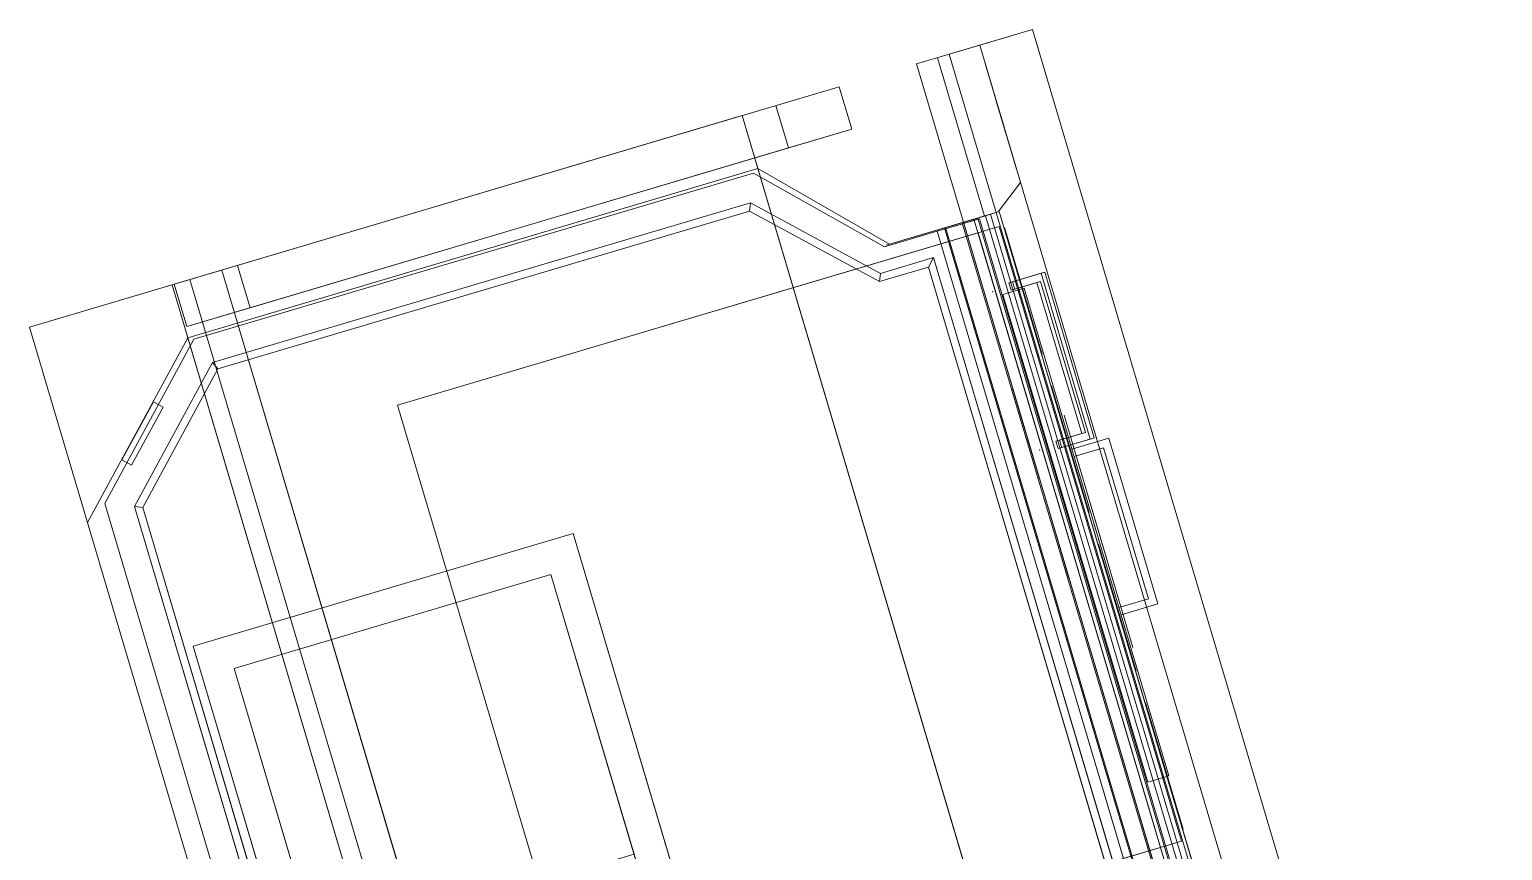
# Model space of a CAD drawing. Header units: inches. Extents: x 108.7 to 146.2, y 38 to 52.4.
# Drawn here: x 134.772 to 136.591, y 44.016 to 45.03 of the extents above; entities that cross this region are included whole.
import ezdxf

# ---------------------------------------------------------------- set-up
doc = ezdxf.new("R2010")
doc.units = ezdxf.units.IN
doc.header["$MEASUREMENT"] = 0
doc.layers.add('Lab equipment', color=112, linetype='Continuous')

# ---------------------------------------------------------------- blocks, each defined once
blk = doc.blocks.new('A$C35C60C06')
at = {"lineweight": 0, "extrusion": (1, -6.12323e-17, 2.22045e-16)}
blk.add_hatch(color=256, dxfattribs=at).paths.add_polyline_path([(2096.7, 1322, 1), (2128.7, 1322, 1)])
at = {"lineweight": 0}
for p, q in [((2549.3, 2137.7, -500), (2549.3, 2177.7, -500)), ((2564.3, 2177.7, 160), (2564.3, 677.7, 160)), ((2564.3, 2177.7, -330), (2564.3, 677.7, -330)), ((2594.3, 677.7, 160), (2594.3, 2177.7, 160)), ((2594.3, 677.7, -330), (2594.3, 2177.7, -330)), ((2609.3, 2137.7, -500), (2609.3, 2177.7, -500)), ((3087.3, 2177.7, -500), (3087.3, 2127.7, -500)), ((3119.3, 2137.7, -500), (3119.3, 2177.7, -500)), ((3179.3, 2137.7, -500), (3179.3, 2177.7, -500)), ((3312.3, 2160.2, 920), (3312.3, 2060.2, 920)), ((2552.3, 2124.7, -500), (2432.3, 2004.7, -500)), ((2562.6, 2099.7, -500), (2457.3, 1994.4, -500)), ((3227.3, 2026.7, -500), (3177.3, 2026.7, -500)), ((3182.3, 2027.7, -500), (3252.3, 2027.7, -500)), ((3267.3, 2026.7, -500), (3227.3, 2026.7, -500)), ((3262.3, 2027.7, 220), (3252.3, 2027.7, 220)), ((3252.3, 2027.7, 220), (3252.3, 827.7, 220)), ((3262.3, 827.7, 220), (3262.3, 2027.7, 220)), ((3217.3, 2004.7, -500), (3166.9, 2004.7, -500)), ((2472.3, 997.7, 1950), (2472.3, 1857.7, 1950)), ((2472.3, 1857.7, 1950), (2832.3, 1857.7, 1950)), ((2832.3, 1857.7, 1950), (2832.3, 997.7, 1950)), ((2802.3, 1827.7, 1950), (2502.3, 1827.7, 1950)), ((2502.3, 1827.7, 1950), (2502.3, 1562.7, 1950)), ((2802.3, 1562.7, 1950), (2802.3, 1827.7, 1950))]:
    blk.add_line(p, q, dxfattribs=at)
at = {"lineweight": 0, "extrusion": (-6.12323e-17, -1, 5.51073e-16)}
for p, q in [((3235.3, 827.7, 884), (3235.3, 2027.7, 884)), ((3235.3, 2027.7, 884), (3251, 2027.7, 886.6)), ((3251, 2027.7, 886.6), (3265.9, 2027.7, 894.5)), ((3265.9, 2027.7, 894.5), (3278.1, 2027.7, 907.6)), ((3278.1, 2027.7, 907.6), (3284.6, 2027.7, 922.2)), ((3284.6, 2027.7, 922.2), (3286.3, 2027.7, 933))]:
    blk.add_line(p, q, dxfattribs=at)
at = {"lineweight": 0, "extrusion": (1, -6.12323e-17, 0)}
for p, q in [((3252.3, 1831.2, 1682.4), (3252.3, 1870.5, 1738)), ((3252.3, 1789.1, 1670.9), (3252.3, 1858.8, 1763.2)), ((3252.3, 1784.7, 1709.3), (3252.3, 1823.7, 1760.7)), ((3252.3, 1737.1, 1105), (3252.3, 1776.5, 1160.6)), ((3252.3, 1695, 1093.5), (3252.3, 1764.8, 1185.8)), ((3252.3, 1690.7, 1131.9), (3252.3, 1729.7, 1183.3)), ((3288.1, 1723.7, 95), (3288.1, 1723.7, 110)), ((3234.3, 1636.5, 965), (3234.3, 1638, 1845)), ((3252.3, 1618.5, 965), (3252.3, 1620, 1845)), ((3252.3, 1511.8, 1668), (3252.3, 1551.2, 1723.6)), ((3252.3, 1469.8, 1656.5), (3252.3, 1539.5, 1748.8)), ((3252.3, 1465.4, 1694.9), (3252.3, 1504.4, 1746.3))]:
    blk.add_line(p, q, dxfattribs=at)
at = {"lineweight": 0, "extrusion": (1, -6.12323e-17, 2.22045e-16)}
for radius in [16, 16, 15, 14, 13, 12, 11, 10, 9, 8, 8, 7, 6, 5, 4, 3, 2, 1]:
    blk.add_circle((2112.7, 1322, 3312.3), radius, dxfattribs=at)
at = {"lineweight": 0, "extrusion": (1, -6.12323e-17, 0)}
for centre, radius in [((2110.2, 1050, 3312.3), 14.5), ((2110.2, 1080, 3312.3), 14.5), ((2110.2, 1110, 3312.3), 14.5), ((2110.2, 1140, 3312.3), 14.5), ((1723.7, 102.5, 3288.1), 7.5)]:
    blk.add_circle(centre, radius, dxfattribs=at)
at = {"lineweight": 0, "extrusion": (0.49093, -3.00608e-17, 0.871199)}
for p in [(3259.8, 1959.7, 917.9), (3259.8, 1809.7, 917.9)]:
    blk.add_point(p, dxfattribs=at)
at = {"lineweight": 0}
for points in [[(2547.3, 677.7, 355), (2412.3, 677.7, 355), (2412.3, 2177.7, 355), (2547.3, 2177.7, 355)], [(2412.3, 677.7, 1950), (2412.3, 2177.7, 1950), (2412.3, 2177.7, 2050), (2412.3, 677.7, 2050)], [(2412.3, 677.7, 355), (2412.3, 2177.7, 355), (2412.3, 2177.7, 1950), (2412.3, 677.7, 1950)], [(2412.3, 677.7, 1950), (2412.3, 2177.7, 1950), (3087.3, 2177.7, 1950), (3087.3, 677.7, 1950)], [(2547.3, 2127.7, 220), (2547.3, 2177.7, 220), (2547.3, 2177.7, 355), (2547.3, 2127.7, 355)], [(2547.3, 2127.7, -500), (2547.3, 2177.7, -500), (2547.3, 2177.7, 355), (2547.3, 2127.7, 355)], [(2547.3, 2127.7, 355), (2547.3, 2177.7, 355), (3087.3, 2177.7, 355), (3087.3, 2127.7, 355)], [(2549.3, 2177.7, 220), (2549.3, 2137.7, 220), (3179.3, 2137.7, 220), (3179.3, 2177.7, 220)], [(2549.3, 2137.7, -500), (2549.3, 2177.7, -500), (2549.3, 2177.7, 220), (2549.3, 2137.7, 220)], [(2564.3, 677.7, 220), (2564.3, 2177.7, 220), (2594.3, 2177.7, 220), (2594.3, 677.7, 220)], [(2564.3, 677.7, 160), (2564.3, 2177.7, 160), (2594.3, 2177.7, 160), (2594.3, 677.7, 160)], [(2564.3, 677.7, 160), (2564.3, 2177.7, 160), (2564.3, 2177.7, 220), (2564.3, 677.7, 220)], [(2564.3, 677.7, -270), (2564.3, 2177.7, -270), (2594.3, 2177.7, -270), (2594.3, 677.7, -270)], [(2564.3, 677.7, -330), (2564.3, 2177.7, -330), (2594.3, 2177.7, -330), (2594.3, 677.7, -330)], [(2564.3, 677.7, -330), (2564.3, 2177.7, -330), (2564.3, 2177.7, -270), (2564.3, 677.7, -270)], [(2594.3, 677.7, 160), (2594.3, 2177.7, 160), (2594.3, 2177.7, 220), (2594.3, 677.7, 220)], [(2594.3, 677.7, -330), (2594.3, 2177.7, -330), (2594.3, 2177.7, -270), (2594.3, 677.7, -270)], [(2609.3, 2137.7, -500), (2609.3, 2177.7, -500), (2609.3, 2177.7, 160), (2609.3, 2137.7, 160)], [(3087.3, 677.7, 1950), (3087.3, 2177.7, 1950), (3087.3, 2157.7, 1970), (3087.3, 697.7, 1970)], [(3087.3, 2127.7, -500), (3087.3, 2177.7, -500), (3087.3, 2177.7, 355), (3087.3, 2127.7, 355)], [(3087.3, 2177.7, 220), (3087.3, 2127.7, 220), (3087.3, 2127.7, 2050), (3087.3, 2177.7, 2050)], [(3119.3, 2137.7, 160), (3119.3, 2177.7, 160), (3119.3, 2177.7, -500), (3119.3, 2137.7, -500)], [(3179.3, 2137.7, -500), (3179.3, 2137.7, 220), (3179.3, 2177.7, 220), (3179.3, 2177.7, -500)], [(3252.3, 677.7, 1430), (3312.3, 677.7, 1430), (3312.3, 2177.7, 1430), (3252.3, 2177.7, 1430)], [(3272.3, 2027.7, -500), (3272.3, 2177.7, -500), (3272.3, 2177.7, 220), (3272.3, 2027.7, 220)], [(3362.3, 677.7, 2050), (3283.3, 677.7, 2050), (3283.3, 2177.7, 2050), (3362.3, 2177.7, 2050)], [(3312.3, 677.7, 1430), (3362.3, 677.7, 1516), (3362.3, 2177.7, 1516), (3312.3, 2177.7, 1430)], [(3362.3, 677.7, 1516), (3362.3, 677.7, 2050), (3362.3, 2177.7, 2050), (3362.3, 2177.7, 1516)], [(3087.3, 2157.7, 355), (3087.3, 2127.7, 355), (3087.3, 2127.7, 1950), (3087.3, 2157.7, 1950)], [(3312.3, 2059.7, 570), (3312.3, 2160.7, 570), (3312.3, 2160.7, 920), (3312.3, 2059.7, 920)], [(3312.3, 2059.7, 220), (3312.3, 2160.7, 220), (3312.3, 2160.7, 570), (3312.3, 2059.7, 570)], [(3312.3, 2059.7, 1270), (3312.3, 2160.7, 1270), (3312.3, 2160.7, 1435), (3312.3, 2059.7, 1435)], [(3312.3, 2059.7, 920), (3312.3, 2160.7, 920), (3312.3, 2160.7, 1270), (3312.3, 2059.7, 1270)], [(2547.3, 2127.7, 355), (2412.3, 1992.7, 355), (2412.3, 1992.7, 1949), (2547.3, 2127.7, 1949)], [(2547.3, 2127.7, 355), (2412.3, 1992.7, 355), (2412.3, 1992.7, 1949), (2547.3, 2127.7, 1949)], [(2547.3, 727.7, 355), (2547.3, 727.7, 205), (2547.3, 2127.7, 205), (2547.3, 2127.7, 355)], [(3087.3, 2127.7, 355), (2547.3, 2127.7, 355), (2547.3, 2127.7, 1949), (3087.3, 2127.7, 1949)], [(3182.3, 2027.7, 220), (3087.3, 2127.7, 220), (3087.3, 2127.7, 2050), (3182.3, 2027.7, 2050)], [(2457.3, 1994.4, 400), (2464.3, 1991.5, 393), (2565.5, 2092.7, 393), (2562.6, 2099.7, 400)], [(2565.5, 2092.7, 393), (2562.6, 2099.7, 400), (3071.9, 2099.7, 400), (3069, 2092.7, 393)], [(3071.9, 2099.7, 400), (3069, 2092.7, 393), (3164, 1997.7, 393), (3166.9, 2004.7, 400)], [(2458.4, 2038.5, 735), (2501, 2080.8, 735), (2508, 2073.7, 735), (2465.4, 2031.4, 735)], [(2458.4, 2038.5, 822.5), (2501, 2080.8, 822.5), (2508, 2073.7, 822.5), (2465.4, 2031.4, 822.5)], [(2458.4, 2038.5, 795), (2501, 2080.8, 795), (2508, 2073.7, 795), (2465.4, 2031.4, 795)], [(2458.4, 2038.5, 882.5), (2501, 2080.8, 882.5), (2508, 2073.7, 882.5), (2465.4, 2031.4, 882.5)], [(2458.4, 2038.5, 910), (2501, 2080.8, 910), (2508, 2073.7, 910), (2465.4, 2031.4, 910)], [(2458.4, 2038.5, 997.5), (2501, 2080.8, 997.5), (2508, 2073.7, 997.5), (2465.4, 2031.4, 997.5)], [(2458.4, 2038.5, 970), (2501, 2080.8, 970), (2508, 2073.7, 970), (2465.4, 2031.4, 970)], [(2458.4, 2038.5, 1057.5), (2501, 2080.8, 1057.5), (2508, 2073.7, 1057.5), (2465.4, 2031.4, 1057.5)], [(2465.4, 2031.4, 735), (2508, 2073.7, 735), (2508, 2073.7, 795), (2465.4, 2031.4, 795)], [(2465.4, 2031.4, 822.5), (2508, 2073.7, 822.5), (2508, 2073.7, 882.5), (2465.4, 2031.4, 882.5)], [(2465.4, 2031.4, 997.5), (2508, 2073.7, 997.5), (2508, 2073.7, 1057.5), (2465.4, 2031.4, 1057.5)], [(2465.4, 2031.4, 910), (2508, 2073.7, 910), (2508, 2073.7, 970), (2465.4, 2031.4, 970)], [(2508, 2073.7, 735), (2501, 2080.8, 735), (2501, 2080.8, 795), (2508, 2073.7, 795)], [(2508, 2073.7, 822.5), (2501, 2080.8, 822.5), (2501, 2080.8, 882.5), (2508, 2073.7, 882.5)], [(2508, 2073.7, 997.5), (2501, 2080.8, 997.5), (2501, 2080.8, 1057.5), (2508, 2073.7, 1057.5)], [(2508, 2073.7, 910), (2501, 2080.8, 910), (2501, 2080.8, 970), (2508, 2073.7, 970)], [(3312.3, 2047.7, 220), (3285.3, 2027.7, 220), (3285.3, 2027.7, 1435), (3312.3, 2047.7, 1435)], [(3312.3, 2059.7, 220), (3312.3, 2047.7, 220), (3312.3, 2047.7, 1435), (3312.3, 2059.7, 1435)], [(2465.4, 2031.4, 735), (2458.4, 2038.5, 735), (2458.4, 2038.5, 795), (2465.4, 2031.4, 795)], [(2465.4, 2031.4, 822.5), (2458.4, 2038.5, 822.5), (2458.4, 2038.5, 882.5), (2465.4, 2031.4, 882.5)], [(2465.4, 2031.4, 997.5), (2458.4, 2038.5, 997.5), (2458.4, 2038.5, 1057.5), (2465.4, 2031.4, 1057.5)], [(2465.4, 2031.4, 910), (2458.4, 2038.5, 910), (2458.4, 2038.5, 970), (2465.4, 2031.4, 970)], [(3179.3, 2027.7, -500), (3272.3, 2027.7, -500), (3272.3, 2027.7, 220), (3179.3, 2027.7, 220)], [(3252.3, 2027.7, 220), (3182.3, 2027.7, 220), (3182.3, 2027.7, 2050), (3252.3, 2027.7, 2050)], [(3227.3, 828.7, 400), (3227.3, 2026.7, 400), (3252.3, 2026.7, 415), (3252.3, 828.7, 415)], [(3234.3, 1995.7, 915), (3234.3, 2027.7, 915), (3234.3, 2027.7, 1895), (3234.3, 1995.7, 1895)], [(3234.3, 827.7, 1895), (3252.3, 827.7, 1895), (3252.3, 2027.7, 1895), (3234.3, 2027.7, 1895)], [(3234.3, 2027.7, 1895), (3252.3, 2027.7, 1895), (3252.3, 2027.7, 915), (3234.3, 2027.7, 915)], [(3234.3, 2027.7, 915), (3252.3, 2027.7, 915), (3252.3, 827.7, 915), (3234.3, 827.7, 915)], [(3265.9, 2027.7, 894.5), (3265.9, 827.7, 894.5), (3251, 827.7, 886.6), (3251, 2027.7, 886.6)], [(3252.3, 1995.7, 915), (3252.3, 2027.7, 915), (3252.3, 2027.7, 1895), (3252.3, 1995.7, 1895)], [(3252.3, 2027.7, 220), (3262.3, 2027.7, 220), (3262.3, 2027.7, 370), (3252.3, 2027.7, 370)], [(3262.3, 827.7, 370), (3262.3, 2027.7, 370), (3252.3, 2027.7, 370), (3252.3, 827.7, 370)], [(3262.3, 827.7, 220), (3262.3, 2027.7, 220), (3252.3, 2027.7, 220), (3252.3, 827.7, 220)], [(3252.3, 827.7, 220), (3252.3, 2027.7, 220), (3252.3, 2027.7, 370), (3252.3, 827.7, 370)], [(3285.3, 2027.7, 220), (3252.3, 2027.7, 220), (3252.3, 2027.7, 1435), (3285.3, 2027.7, 1435)], [(3252.3, 827.7, 946), (3273.3, 827.7, 946), (3273.3, 2027.7, 946), (3252.3, 2027.7, 946)], [(3252.3, 828.7, 415), (3252.3, 2026.7, 415), (3262.3, 2026.7, 415), (3262.3, 828.7, 415)], [(3262.3, 827.7, 220), (3262.3, 2027.7, 220), (3262.3, 2027.7, 370), (3262.3, 827.7, 370)], [(3262.3, 828.7, 415), (3262.3, 2026.7, 415), (3267.3, 2026.7, 410), (3267.3, 828.7, 410)], [(3278.1, 827.7, 907.6), (3278.1, 2027.7, 907.6), (3265.9, 2027.7, 894.5), (3265.9, 827.7, 894.5)], [(3267.3, 828.7, 410), (3267.3, 2026.7, 410), (3267.3, 2026.7, 370), (3267.3, 828.7, 370)], [(3273.3, 827.7, 946), (3273.3, 827.7, 962), (3273.3, 2027.7, 962), (3273.3, 2027.7, 946)], [(3273.3, 827.7, 962), (3286.3, 827.7, 962), (3286.3, 2027.7, 962), (3273.3, 2027.7, 962)], [(2712.3, 2014.7, -410), (2712.3, 2014.7, 190), (3282.3, 2014.7, 190), (3282.3, 2014.7, -410)], [(2712.3, 1432.7, -410), (2712.3, 2014.7, -410), (2712.3, 2014.7, 190), (2712.3, 1432.7, 190)], [(2712.3, 1432.7, 190), (3282.3, 1432.7, 190), (3282.3, 2014.7, 190), (2712.3, 2014.7, 190)], [(2712.3, 2014.7, -410), (3262.3, 2014.7, -410), (3262.3, 2014.7, -500), (2712.3, 2014.7, -500)], [(2712.3, 1432.7, -410), (2712.3, 2014.7, -410), (2712.3, 2014.7, -500), (2712.3, 1432.7, -500)], [(3262.3, 1432.7, -410), (3262.3, 2014.7, -410), (3262.3, 2014.7, -500), (3262.3, 1432.7, -500)], [(3286.8, 1892.7, 948), (3286.8, 2012.7, 948), (3286.8, 2012.7, 933), (3286.8, 1892.7, 933)], [(2464.3, 864, 393), (2457.3, 861.1, 400), (2457.3, 1994.4, 400), (2464.3, 1991.5, 393)], [(3166.9, 2004.7, 400), (3164, 1997.7, 393), (3210.3, 1997.7, 393), (3217.3, 2004.7, 400)], [(3210.3, 1997.7, 393), (3217.3, 2004.7, 400), (3217.3, 855.7, 400), (3210.3, 862.7, 393)], [(3234.3, 859.7, 1863), (3234.3, 1995.7, 1863), (3234.3, 1995.7, 1895), (3234.3, 859.7, 1895)], [(3234.3, 859.7, 915), (3234.3, 1995.7, 915), (3234.3, 1995.7, 947), (3234.3, 859.7, 947)], [(3234.3, 1977.7, 947), (3234.3, 1995.7, 947), (3234.3, 1995.7, 1863), (3234.3, 1977.7, 1863)], [(3252.3, 859.7, 915), (3252.3, 1995.7, 915), (3252.3, 1995.7, 947), (3252.3, 859.7, 947)], [(3252.3, 859.7, 1863), (3252.3, 1995.7, 1863), (3252.3, 1995.7, 1895), (3252.3, 859.7, 1895)], [(3252.3, 1977.7, 947), (3252.3, 1995.7, 947), (3252.3, 1995.7, 1863), (3252.3, 1977.7, 1863)], [(3262.3, 1447.7, 175), (3262.3, 1447.7, -395), (3262.3, 1999.7, -395), (3262.3, 1999.7, 175)], [(3234.3, 877.7, 947), (3234.3, 877.7, 965), (3234.3, 1977.7, 965), (3234.3, 1977.7, 947)], [(3234.3, 877.7, 1845), (3234.3, 877.7, 1863), (3234.3, 1977.7, 1863), (3234.3, 1977.7, 1845)], [(3252.3, 877.7, 947), (3252.3, 877.7, 965), (3252.3, 1977.7, 965), (3252.3, 1977.7, 947)], [(3252.3, 877.7, 1845), (3252.3, 877.7, 1863), (3252.3, 1977.7, 1863), (3252.3, 1977.7, 1845)], [(3268.1, 1954.7, 150), (3288.1, 1954.7, 150), (3288.1, 1954.7, -350), (3268.1, 1954.7, -350)], [(3268.1, 1492.7, -350), (3288.1, 1492.7, -350), (3288.1, 1954.7, -350), (3268.1, 1954.7, -350)], [(3268.1, 1492.7, 150), (3288.1, 1492.7, 150), (3288.1, 1954.7, 150), (3268.1, 1954.7, 150)], [(3310.3, 1963.2, 893.4), (3306.8, 1963.2, 887.3), (3276.3, 1963.2, 904.5), (3279.8, 1963.2, 910.6)], [(3279.8, 1956.2, 910.6), (3276.3, 1956.2, 904.5), (3300.7, 1956.2, 890.8), (3304.2, 1956.2, 896.9)], [(3288.1, 1492.7, 150), (3288.1, 1954.7, 150), (3288.1, 1954.7, -350), (3288.1, 1492.7, -350)], [(3306.8, 1806.2, 887.3), (3310.3, 1806.2, 893.4), (3310.3, 1963.2, 893.4), (3306.8, 1963.2, 887.3)], [(3286.8, 1742.7, 948), (3286.8, 1862.7, 948), (3286.8, 1862.7, 933), (3286.8, 1742.7, 933)], [(2472.3, 997.7, 1950), (2472.3, 1857.7, 1950), (2832.3, 1857.7, 1950), (2832.3, 997.7, 1950)], [(3290.1, 1723.8, 31.3), (3290.1, 1833.8, -159.3), (3290.1, 1613.8, -159.3), (3290.1, 1723.8, 31.3)], [(2502.3, 1562.7, 2030), (2502.3, 1827.7, 1950), (2802.3, 1827.7, 1950), (2802.3, 1562.7, 2030)], [(2502.3, 1027.7, 1950), (2502.3, 1827.7, 1950), (2502.3, 1562.7, 2030), (2502.3, 1292.7, 2030)], [(2802.3, 1027.7, 1950), (2802.3, 1827.7, 1950), (2802.3, 1562.7, 2030), (2802.3, 1292.7, 2030)], [(3279.8, 1813.2, 910.6), (3276.3, 1813.2, 904.5), (3300.7, 1813.2, 890.8), (3304.2, 1813.2, 896.9)], [(3279.8, 1806.2, 910.6), (3276.3, 1806.2, 904.5), (3306.8, 1806.2, 887.3), (3310.3, 1806.2, 893.4)], [(3323.1, 1802.2, 131.5), (3323.1, 1802.2, 124.5), (3288.1, 1802.2, 124.5), (3288.1, 1802.2, 131.5)], [(3288.1, 1795.2, 131.5), (3288.1, 1795.2, 124.5), (3316.1, 1795.2, 124.5), (3316.1, 1795.2, 131.5)], [(3323.1, 1645.2, 124.5), (3323.1, 1645.2, 131.5), (3323.1, 1802.2, 131.5), (3323.1, 1802.2, 124.5)], [(3286.8, 1592.7, 948), (3286.8, 1712.7, 948), (3286.8, 1712.7, 933), (3286.8, 1592.7, 933)], [(3288.1, 1652.2, 131.5), (3288.1, 1652.2, 124.5), (3316.1, 1652.2, 124.5), (3316.1, 1652.2, 131.5)], [(3288.1, 1645.2, 131.5), (3288.1, 1645.2, 124.5), (3323.1, 1645.2, 124.5), (3323.1, 1645.2, 131.5)], [(3286.8, 1442.7, 948), (3286.8, 1562.7, 948), (3286.8, 1562.7, 933), (3286.8, 1442.7, 933)], [(3268.1, 1492.7, 150), (3288.1, 1492.7, 150), (3288.1, 1492.7, -350), (3268.1, 1492.7, -350)], [(2712.3, 1432.7, -410), (2712.3, 1432.7, 190), (3282.3, 1432.7, 190), (3282.3, 1432.7, -410)], [(2712.3, 1432.7, -410), (3262.3, 1432.7, -410), (3262.3, 1432.7, -500), (2712.3, 1432.7, -500)]]:
    blk.add_3dface(points, dxfattribs=at)
for points, invisible_edges in [([(2609.3, 2137.7, -500), (2549.3, 2137.7, -500), (2549.3, 2137.7, 220), (2609.3, 2137.7, 160)], 4), ([(2549.3, 2137.7, 220), (2609.3, 2137.7, 160), (3119.3, 2137.7, 160), (3179.3, 2137.7, 220)], 5), ([(3087.3, 727.7, 2050), (3087.3, 2127.7, 2050), (3182.3, 2027.7, 2050), (3182.3, 827.7, 2050)], 4), ([(3087.3, 727.7, 370), (3087.3, 2127.7, 370), (3182.3, 2027.7, 370), (3182.3, 827.7, 370)], 4), ([(3119.3, 2137.7, -500), (3179.3, 2137.7, -500), (3179.3, 2137.7, 220), (3119.3, 2137.7, 160)], 4), ([(2432.3, 2004.7, 400), (2552.3, 2124.7, 400), (2562.6, 2099.7, 400), (2457.3, 1994.4, 400)], 10), ([(2552.3, 2124.7, 400), (3082.3, 2124.7, 400), (3071.9, 2099.7, 400), (2562.6, 2099.7, 400)], 10), ([(3071.9, 2099.7, 400), (3166.9, 2004.7, 400), (3177.3, 2026.7, 400), (3082.3, 2124.7, 400)], 10), ([(3082.3, 2124.7, 400), (3177.3, 2026.7, 400), (3166.9, 2004.7, 400), (3217.3, 2004.7, 400)], 10), ([(2464.3, 864, 393), (2464.3, 1991.5, 393), (2565.5, 2092.7, 393), (2730.3, 862.7, 393)], 12), ([(2565.5, 2092.7, 393), (3069, 2092.7, 393), (3164, 1997.7, 393), (2730.3, 862.7, 393)], 12), ([(3227.3, 2026.7, 400), (3177.3, 2026.7, 400), (3166.9, 2004.7, 400), (3217.3, 2004.7, 400)], 10), ([(3182.3, 2027.7, 2050), (3182.3, 827.7, 2050), (3252.3, 827.7, 2050), (3252.3, 2027.7, 2050)], 1), ([(3182.3, 2027.7, 370), (3182.3, 827.7, 370), (3252.3, 827.7, 370), (3252.3, 2027.7, 370)], 1), ([(3227.3, 828.7, 400), (3227.3, 2026.7, 400), (3217.3, 2004.7, 400), (3217.3, 855.7, 400)], 10), ([(3251, 827.7, 886.6), (3251, 2027.7, 886.6), (3235.3, 2027.7, 884), (3235.3, 827.7, 884)], 1), ([(3284.6, 2027.7, 922.2), (3284.6, 827.7, 922.2), (3278.1, 827.7, 907.6), (3278.1, 2027.7, 907.6)], 5), ([(3286.3, 827.7, 933), (3286.3, 2027.7, 933), (3284.6, 2027.7, 922.2), (3284.6, 827.7, 922.2)], 5), ([(3286.3, 827.7, 962), (3286.3, 827.7, 933), (3286.3, 2027.7, 933), (3286.3, 2027.7, 962)], 2), ([(3282.3, 2014.7, 190), (3282.3, 1964.7, 160), (3282.3, 1964.7, -360), (3282.3, 2014.7, -410)], 5), ([(3282.3, 2014.7, -410), (3282.3, 1964.7, -360), (3282.3, 1482.7, -360), (3282.3, 1432.7, -410)], 5), ([(3282.3, 1432.7, 190), (3282.3, 1482.7, 160), (3282.3, 1964.7, 160), (3282.3, 2014.7, 190)], 5), ([(3282.3, 1432.7, 190), (3282.3, 1432.7, 220), (3282.3, 2014.7, 220), (3282.3, 2014.7, 190)], 7), ([(2432.3, 2004.7, 400), (2432.3, 850.7, 400), (2457.3, 861.1, 400), (2457.3, 1994.4, 400)], 10), ([(3210.3, 1997.7, 393), (3210.3, 862.7, 393), (2730.3, 862.7, 393), (3164, 1997.7, 393)], 4), ([(3306.8, 1963.2, 887.3), (3300.7, 1956.2, 890.8), (3276.3, 1956.2, 904.5), (3276.3, 1963.2, 904.5)], 1), ([(3310.3, 1963.2, 893.4), (3304.2, 1956.2, 896.9), (3279.8, 1956.2, 910.6), (3279.8, 1963.2, 910.6)], 1), ([(3300.7, 1813.2, 890.8), (3306.8, 1806.2, 887.3), (3306.8, 1963.2, 887.3), (3300.7, 1956.2, 890.8)], 5), ([(3304.2, 1813.2, 896.9), (3310.3, 1806.2, 893.4), (3310.3, 1963.2, 893.4), (3304.2, 1956.2, 896.9)], 5), ([(3276.3, 1806.2, 904.5), (3276.3, 1813.2, 904.5), (3300.7, 1813.2, 890.8), (3306.8, 1806.2, 887.3)], 4), ([(3279.8, 1806.2, 910.6), (3279.8, 1813.2, 910.6), (3304.2, 1813.2, 896.9), (3310.3, 1806.2, 893.4)], 4), ([(3323.1, 1802.2, 124.5), (3316.1, 1795.2, 124.5), (3288.1, 1795.2, 124.5), (3288.1, 1802.2, 124.5)], 1), ([(3323.1, 1802.2, 131.5), (3316.1, 1795.2, 131.5), (3288.1, 1795.2, 131.5), (3288.1, 1802.2, 131.5)], 1), ([(3316.1, 1652.2, 124.5), (3323.1, 1645.2, 124.5), (3323.1, 1802.2, 124.5), (3316.1, 1795.2, 124.5)], 5), ([(3316.1, 1652.2, 131.5), (3323.1, 1645.2, 131.5), (3323.1, 1802.2, 131.5), (3316.1, 1795.2, 131.5)], 5), ([(3288.1, 1645.2, 124.5), (3288.1, 1652.2, 124.5), (3316.1, 1652.2, 124.5), (3323.1, 1645.2, 124.5)], 4), ([(3288.1, 1645.2, 131.5), (3288.1, 1652.2, 131.5), (3316.1, 1652.2, 131.5), (3323.1, 1645.2, 131.5)], 4), ([(3282.3, 1432.7, -410), (3282.3, 1482.7, -360), (3282.3, 1482.7, 160), (3282.3, 1432.7, 190)], 5)]:
    blk.add_3dface(points, dxfattribs=dict(at, invisible_edges=invisible_edges))

msp = doc.modelspace()

# ---------------------------------------------------------------- block references
at = {"layer": 'Lab equipment', "xscale": 0.001359765553791977, "yscale": 0.001359765553791977, "zscale": 0.001359765553791977, "rotation": 16.53322958050154}
msp.add_blockref('A$C35C60C06', (132.47044, 40.89027, 1.0489), dxfattribs=at)

doc.saveas('drawing.dxf')
